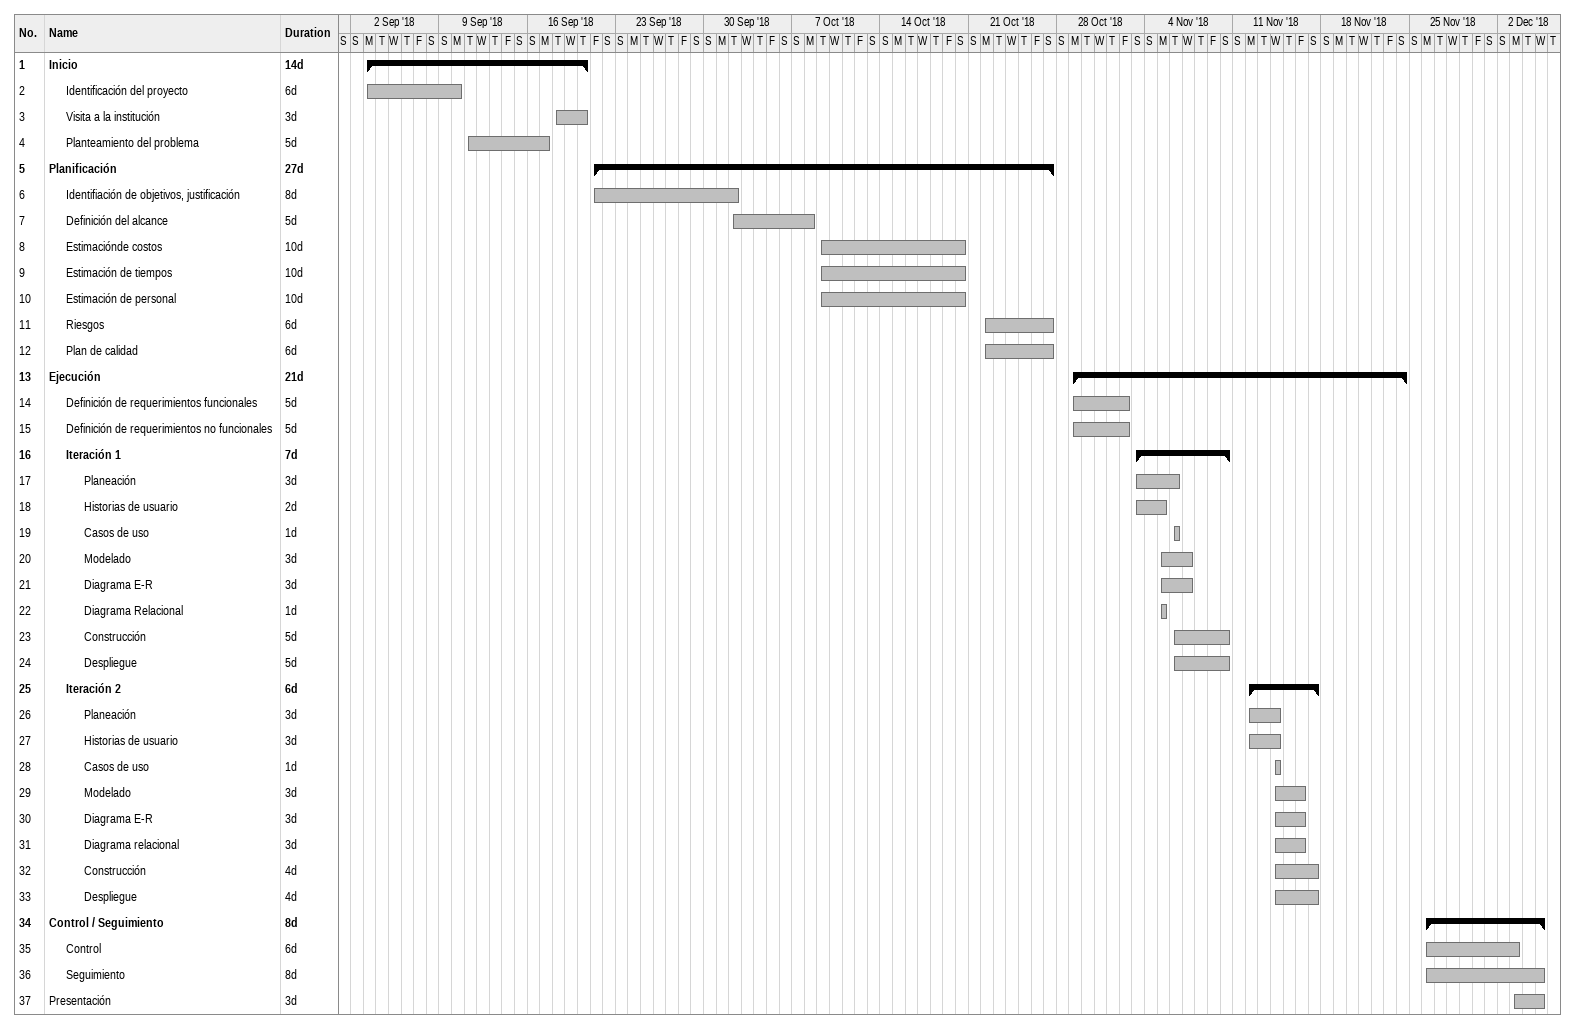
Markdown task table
| ID | Level | Task | Duration | Start | Finish |
|---|---|---|---|---|---|
| 1 | 1 | **Inicio** | 14d | 2018-09-03 | 2018-09-20 |
| 2 | 2 | Identificación del proyecto | 6d | 2018-09-03 | 2018-09-10 |
| 3 | 2 | Visita a la institución | 3d | 2018-09-18 | 2018-09-20 |
| 4 | 2 | Planteamiento del problema | 5d | 2018-09-11 | 2018-09-17 |
| 5 | 1 | **Planificación** | 27d | 2018-09-21 | 2018-10-27 |
| 6 | 2 | Identifiación de objetivos, justificación | 8d | 2018-09-21 | 2018-10-02 |
| 7 | 2 | Definición del alcance | 5d | 2018-10-02 | 2018-10-08 |
| 8 | 2 | Estimaciónde costos | 10d | 2018-10-09 | 2018-10-20 |
| 9 | 2 | Estimación de tiempos | 10d | 2018-10-09 | 2018-10-20 |
| 10 | 2 | Estimación de personal | 10d | 2018-10-09 | 2018-10-20 |
| 11 | 2 | Riesgos | 6d | 2018-10-22 | 2018-10-27 |
| 12 | 2 | Plan de calidad | 6d | 2018-10-22 | 2018-10-27 |
| 13 | 1 | **Ejecución** | 21d | 2018-10-29 | 2018-11-24 |
| 14 | 2 | Definición de requerimientos funcionales | 5d | 2018-10-29 | 2018-11-02 |
| 15 | 2 | Definición de requerimientos no funcionales | 5d | 2018-10-29 | 2018-11-02 |
| 16 | 2 | **Iteración 1** | 7d | 2018-11-03 | 2018-11-10 |
| 17 | 3 | Planeación | 3d | 2018-11-03 | 2018-11-06 |
| 18 | 3 | Historias de usuario | 2d | 2018-11-03 | 2018-11-05 |
| 19 | 3 | Casos de uso | 1d | 2018-11-06 | 2018-11-06 |
| 20 | 3 | Modelado | 3d | 2018-11-05 | 2018-11-07 |
| 21 | 3 | Diagrama E-R | 3d | 2018-11-05 | 2018-11-07 |
| 22 | 3 | Diagrama Relacional | 1d | 2018-11-05 | 2018-11-05 |
| 23 | 3 | Construcción | 5d | 2018-11-06 | 2018-11-10 |
| 24 | 3 | Despliegue | 5d | 2018-11-06 | 2018-11-10 |
| 25 | 2 | **Iteración 2** | 6d | 2018-11-12 | 2018-11-17 |
| 26 | 3 | Planeación | 3d | 2018-11-12 | 2018-11-14 |
| 27 | 3 | Historias de usuario | 3d | 2018-11-12 | 2018-11-14 |
| 28 | 3 | Casos de uso | 1d | 2018-11-14 | 2018-11-14 |
| 29 | 3 | Modelado | 3d | 2018-11-14 | 2018-11-16 |
| 30 | 3 | Diagrama E-R | 3d | 2018-11-14 | 2018-11-16 |
| 31 | 3 | Diagrama relacional | 3d | 2018-11-14 | 2018-11-16 |
| 32 | 3 | Construcción | 4d | 2018-11-14 | 2018-11-17 |
| 33 | 3 | Despliegue | 4d | 2018-11-14 | 2018-11-17 |
| 34 | 1 | **Control / Seguimiento** | 8d | 2018-11-26 | 2018-12-05 |
| 35 | 2 | Control | 6d | 2018-11-26 | 2018-12-03 |
| 36 | 2 | Seguimiento | 8d | 2018-11-26 | 2018-12-05 |
| 37 | 1 | Presentación | 3d | 2018-12-03 | 2018-12-05 |
